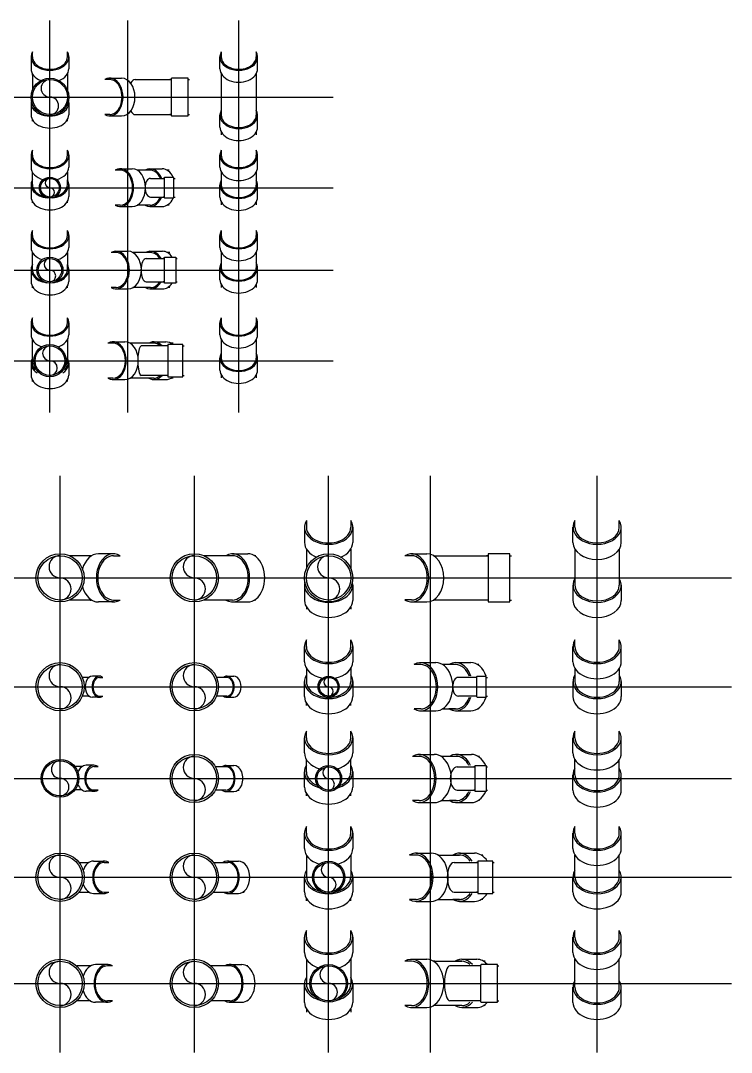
# Model space of a CAD drawing. Header units: inches. Extents: x 71 to 14885, y 6 to 9627.
# Drawn here: x 10978 to 12805, y 1994 to 4648 of the extents above; entities that cross this region are included whole.
import ezdxf

# ---------------------------------------------------------------- set-up
doc = ezdxf.new("R2010")
doc.units = ezdxf.units.IN
doc.header["$MEASUREMENT"] = 0
doc.layers.add('PVC', color=3, linetype='Continuous')

# ---------------------------------------------------------------- blocks, each defined once
blk = doc.blocks.new('PY3G')
at = {"color": 9}
for p, q in [((-45, 103.2), (-45, 116)), ((45, 103.2), (45, 116))]:
    blk.add_line(p, q, dxfattribs=at)
for p, q in [((-48.5, 103.2), (-48.5, 72.5)), ((48.5, 103.2), (48.5, 72.5)), ((-45, 59.7), (-45, 18.1)), ((-45, 56.2), (-45, 59.7)), ((45, 59.7), (45, 18.1)), ((45, 56.2), (45, 59.7)), ((-48.5, -14.8), (-48.5, -45.6)), ((48.5, -14.8), (48.5, -45.6)), ((-45, -61.8), (-45, -58.4)), ((45, -61.8), (45, -58.4))]:
    blk.add_line(p, q)
blk.add_circle((0, 0), 48.5)
blk.add_circle((0, 0), 45, dxfattribs=at)
for centre, start, end in [((0, 22.5), 90, 270), ((0, -22.5), 270, 90)]:
    blk.add_arc(centre, 22.5, start, end, dxfattribs=at)
for centre, start_param, end_param in [((0, 103.2), -0.38223, 3.523823), ((0, 72.5), 0, 1.066262), ((0, 72.5), 2.07533, 3.141593), ((0, -14.8), -0.180326, 3.321919), ((0, -45.6), 0, 3.141593)]:
    blk.add_ellipse(centre, major_axis=(-48.5, 0), ratio=0.707107, start_param=start_param, end_param=end_param)
blk.add_ellipse((0, 103.2), major_axis=(-45, 0), ratio=0.707107, start_param=0, end_param=3.141593, dxfattribs=at)
blk = doc.blocks.new('PVC3')
for p, q in [((-43.5, 45), (-47, 45)), ((0, 45), (3.5, 45)), ((-43.5, -45), (-47, -45)), ((0, -45), (3.5, -45))]:
    blk.add_line(p, q)
blk.add_lwpolyline([(0, -48.5), (0, 48.5), (-41.5, 48.5, 0.414214), (-43.5, 46.5), (-43.5, -46.5, 0.414214), (-41.5, -48.5)], format="xyb", close=True)
blk = doc.blocks.new('PY3H')
for p, q in [((-46.7, 45), (-59.5, 45)), ((-46.7, 48.5), (-15.9, 48.5)), ((18.6, 45), (111.5, 45)), ((-46.7, -45), (-59.5, -45)), ((-46.7, -48.5), (-15.9, -48.5)), ((18.6, -45), (111.5, -45))]:
    blk.add_line(p, q)
for centre, major_axis, ratio, start_param, end_param in [((-46.7, 0), (0, 48.5), 0.707107, 2.759362, 6.665416), ((-15.9, 0), (0, 48.5), 0.707107, 3.141593, 6.283185), ((18.4, 0), (0, -45), 0.408551, 3.127731, 3.792998), ((18.4, 0), (0, -45), 0.408551, -0.651405, 0.013862)]:
    blk.add_ellipse(centre, major_axis=major_axis, ratio=ratio, start_param=start_param, end_param=end_param)
at = {"color": 9}
blk.add_ellipse((-46.7, 0), major_axis=(0, 45), ratio=0.707107, start_param=3.141381, end_param=6.283185, dxfattribs=at)
blk.add_blockref('PVC3', (155, 0))
blk = doc.blocks.new('PY3I')
for p, q in [((-45, 116), (-45, 103.2)), ((45, 116), (45, 103.2)), ((-48.5, 72.5), (-48.5, 103.2)), ((48.5, 72.5), (48.5, 103.2)), ((-45, 59.7), (-45, -46.7)), ((45, 59.7), (45, -46.7)), ((-48.5, -77.4), (-48.5, -46.7)), ((48.5, -77.4), (48.5, -46.7)), ((-45, -90.2), (-45, -97.6)), ((45, -90.2), (45, -97.6))]:
    blk.add_line(p, q)
for centre, start_param, end_param in [((0, 103.2), -0.38223, 3.523823), ((0, 72.5), 0, 3.141593), ((0, -46.7), -0.38223, 3.523823), ((0, -77.4), 0, 3.141593)]:
    blk.add_ellipse(centre, major_axis=(-48.5, 0), ratio=0.707107, start_param=start_param, end_param=end_param)
at = {"color": 9}
for centre in [(0, 103.2), (0, -46.7)]:
    blk.add_ellipse(centre, major_axis=(-45, 0), ratio=0.707107, start_param=0, end_param=3.141593, dxfattribs=at)
blk = doc.blocks.new('PY3112G')
for p, q in [((-48.5, 83.4), (-48.5, 52.7)), ((48.5, 83.4), (48.5, 52.7)), ((-45, 20.6), (-45, 39.9)), ((45, 39.9), (45, 20.6)), ((-48.5, 7.8), (-48.5, -23)), ((48.5, 7.8), (48.5, -23)), ((-45, -39.2), (-45, -35.8)), ((45, -39.2), (45, -35.8))]:
    blk.add_line(p, q)
at = {"color": 9}
for p, q in [((-45, 83.4), (-45, 96.2)), ((45, 83.4), (45, 96.2)), ((-45, 7.8), (-45, 20.6)), ((45, 7.8), (45, 20.6))]:
    blk.add_line(p, q, dxfattribs=at)
blk.add_circle((0, 0), 27)
blk.add_circle((0, 0), 24, dxfattribs=at)
for centre, start, end in [((0, 12), 90, 270), ((0, -12), 270, 90)]:
    blk.add_arc(centre, 12, start, end, dxfattribs=at)
for centre, start_param, end_param in [((0, 83.4), -0.38223, 3.523823), ((0, 52.7), 0, 1.204295), ((0, 52.7), 1.937297, 3.141593), ((0, 7.8), -0.38223, 1.436535), ((0, 7.8), 1.705057, 3.523823), ((0, -23), 0, 3.141593)]:
    blk.add_ellipse(centre, major_axis=(-48.5, 0), ratio=0.707107, start_param=start_param, end_param=end_param)
for centre, start_param, end_param in [((0, 83.4), 0, 3.141593), ((0, 7.8), 0, 1.218442), ((0, 7.8), 1.923151, 3.141593)]:
    blk.add_ellipse(centre, major_axis=(-45, 0), ratio=0.707107, start_param=start_param, end_param=end_param, dxfattribs=at)
blk = doc.blocks.new('PVC112')
for p, q in [((-25, 24), (-28, 24)), ((0, 24), (3, 24)), ((-25, -24), (-28, -24)), ((0, -24), (3, -24))]:
    blk.add_line(p, q)
blk.add_lwpolyline([(-25, 24.5), (-25, -24.5, 0.414214), (-23, -26.5), (0, -26.5), (0, 26.5), (-23, 26.5, 0.414214)], format="xyb", close=True)
blk = doc.blocks.new('PY3112H')
for p, q in [((-19.5, 45), (-32.3, 45)), ((-19.5, 48.5), (11.3, 48.5)), ((57.2, 45), (24, 45)), ((57.2, 48.5), (88, 48.5)), ((106.6, 45), (100.8, 45)), ((58.4, 24), (93.5, 24)), ((58.4, -24), (93.5, -24)), ((-19.5, -45), (-32.3, -45)), ((-19.5, -48.5), (11.3, -48.5)), ((57.2, -45), (24, -45)), ((57.2, -48.5), (88, -48.5)), ((106.6, -45), (100.8, -45))]:
    blk.add_line(p, q)
for centre, major_axis, ratio, start_param, end_param in [((-19.5, 0), (0, 48.5), 0.707107, 2.759362, 6.665416), ((57.2, 0), (0, 48.5), 0.707107, -1.053139, 0.38223), ((11.3, 0), (0, 48.5), 0.707107, 3.141593, 6.283185), ((88, 0), (0, 48.5), 0.707107, -0.980387, 0), ((58.4, 0), (0, -24), 0.591394, 3.141593, 6.283185), ((57.2, 0), (0, 48.5), 0.707107, 2.759362, 4.194732), ((88, 0), (0, 48.5), 0.707107, 3.141593, 4.12198)]:
    blk.add_ellipse(centre, major_axis=major_axis, ratio=ratio, start_param=start_param, end_param=end_param)
at = {"color": 9}
for centre, start_param, end_param in [((-19.5, 0), 3.141593, 6.283185), ((57.2, 0), -1.00826, 0), ((57.2, 0), -3.141593, -2.133333)]:
    blk.add_ellipse(centre, major_axis=(0, 45), ratio=0.707107, start_param=start_param, end_param=end_param, dxfattribs=at)
at = {"rotation": 359.9999999999997}
blk.add_blockref('PVC112', (118.5, 0), dxfattribs=at)
blk = doc.blocks.new('PY3112I')
for p, q in [((-48.5, 52.7), (-48.5, 83.4)), ((-45, 96.2), (-45, 83.4)), ((45, 96.2), (45, 83.4)), ((48.5, 52.7), (48.5, 83.4)), ((-45, 39.9), (-45, 6.7)), ((45, 39.9), (45, 6.7)), ((-48.5, -24), (-48.5, 6.7)), ((48.5, -24), (48.5, 6.7)), ((-45, -36.8), (-45, -44.2)), ((45, -36.8), (45, -44.2))]:
    blk.add_line(p, q)
for centre, start_param, end_param in [((0, 83.4), -0.38223, 3.523823), ((0, 52.7), 0, 3.141593), ((0, 6.7), -0.38223, 3.523823), ((0, -24), 0, 3.141593)]:
    blk.add_ellipse(centre, major_axis=(-48.5, 0), ratio=0.707107, start_param=start_param, end_param=end_param)
at = {"color": 9}
for centre in [(0, 83.4), (0, 6.7)]:
    blk.add_ellipse(centre, major_axis=(-45, 0), ratio=0.707107, start_param=0, end_param=3.141593, dxfattribs=at)
blk = doc.blocks.new('PY32G')
for p, q in [((-48.5, 89.1), (-48.5, 58.3)), ((48.5, 89.1), (48.5, 58.3)), ((-45, 14.2), (-45, 45.5)), ((-45, 42.1), (-45, 45.5)), ((45, 45.5), (45, 14.2)), ((45, 42.1), (45, 45.5)), ((-48.5, 1.4), (-48.5, -29.3)), ((48.5, 1.4), (48.5, -29.3)), ((-45, -45.6), (-45, -42.1)), ((45, -45.6), (45, -42.1))]:
    blk.add_line(p, q)
at = {"color": 9}
for p, q in [((-45, 89.1), (-45, 101.9)), ((45, 89.1), (45, 101.9)), ((-45, 1.4), (-45, 14.2)), ((45, 1.4), (45, 14.2))]:
    blk.add_line(p, q, dxfattribs=at)
blk.add_circle((0, 0), 33.5)
blk.add_circle((0, 0), 30, dxfattribs=at)
for centre, start, end in [((0, 15), 90, 270), ((0, -15), 270, 90)]:
    blk.add_arc(centre, 15, start, end, dxfattribs=at)
for centre, start_param, end_param in [((0, 89.1), -0.38223, 3.523823), ((0, 58.3), 0, 1.15042), ((0, 58.3), 1.991173, 3.141593), ((0, 1.4), -0.38223, 1.386533), ((0, 1.4), 1.755059, 3.523823), ((0, -29.3), 0, 3.141593)]:
    blk.add_ellipse(centre, major_axis=(-48.5, 0), ratio=0.707107, start_param=start_param, end_param=end_param)
for centre, start_param, end_param in [((0, 89.1), 0, 3.141593), ((0, 1.4), 0, 1.124133), ((0, 1.4), 2.017459, 3.141593)]:
    blk.add_ellipse(centre, major_axis=(-45, 0), ratio=0.707107, start_param=start_param, end_param=end_param, dxfattribs=at)
blk = doc.blocks.new('PVC2')
for p, q in [((-28.5, 30), (-32, 30)), ((0, 30), (3.5, 30)), ((-28.5, -30), (-32, -30)), ((0, -30), (3.5, -30))]:
    blk.add_line(p, q)
blk.add_lwpolyline([(0, 33.5), (0, -33.5), (-28.5, -33.5), (-28.5, 33.5)], close=True)
blk = doc.blocks.new('PY32H')
for p, q in [((-30.4, 45), (-43.2, 45)), ((-30.4, 48.5), (0.4, 48.5)), ((58.3, 45), (13.1, 45)), ((47.4, 30), (94.5, 30)), ((58.3, 48.5), (89.1, 48.5)), ((107.7, 45), (101.9, 45)), ((-30.4, -45), (-43.2, -45)), ((-30.4, -48.5), (0.4, -48.5)), ((58.3, -45), (13.1, -45)), ((47.4, -30), (94.5, -30)), ((58.3, -48.5), (89.1, -48.5)), ((107.7, -45), (101.9, -45))]:
    blk.add_line(p, q)
for centre, major_axis, ratio, start_param, end_param in [((-30.4, 0), (0, 48.5), 0.707107, 2.759362, 6.665416), ((0.4, 0), (0, 48.5), 0.707107, 3.141593, 6.283185), ((47.4, 0), (0, -30), 0.459818, 3.141593, 6.283185), ((58.3, 0), (0, 48.5), 0.707107, -0.903892, 0.38223), ((89.1, 0), (0, 48.5), 0.707107, -0.80831, 0), ((58.3, 0), (0, 48.5), 0.707107, 2.759362, 4.045484), ((89.1, 0), (0, 48.5), 0.707107, 3.141593, 3.949902)]:
    blk.add_ellipse(centre, major_axis=major_axis, ratio=ratio, start_param=start_param, end_param=end_param)
at = {"color": 9}
for centre, start_param, end_param in [((-30.4, 0), 3.141593, 6.283185), ((58.3, 0), -0.841069, 0), ((58.3, 0), -3.141593, -2.300524)]:
    blk.add_ellipse(centre, major_axis=(0, 45), ratio=0.707107, start_param=start_param, end_param=end_param, dxfattribs=at)
blk.add_blockref('PVC2', (123, 0))
blk = doc.blocks.new('PY32I')
for p, q in [((-48.5, 58.3), (-48.5, 89.1)), ((-45, 101.9), (-45, 89.1)), ((45, 101.9), (45, 89.1)), ((48.5, 58.3), (48.5, 89.1)), ((-45, 45.5), (-45, 6)), ((45, 45.5), (45, 6)), ((-48.5, -24.7), (-48.5, 6)), ((48.5, -24.7), (48.5, 6)), ((-45, -37.5), (-45, -44.9)), ((45, -37.5), (45, -44.9))]:
    blk.add_line(p, q)
for centre, start_param, end_param in [((0, 89.1), -0.38223, 3.523823), ((0, 58.3), 0, 3.141593), ((0, 6), -0.38223, 3.523823), ((0, -24.7), 0, 3.141593)]:
    blk.add_ellipse(centre, major_axis=(-48.5, 0), ratio=0.707107, start_param=start_param, end_param=end_param)
at = {"color": 9}
for centre in [(0, 89.1), (0, 6)]:
    blk.add_ellipse(centre, major_axis=(-45, 0), ratio=0.707107, start_param=0, end_param=3.141593, dxfattribs=at)
blk = doc.blocks.new('PY3212I')
for p, q in [((-45, 110.4), (-45, 97.6)), ((45, 110.4), (45, 97.6)), ((-48.5, 66.8), (-48.5, 97.6)), ((48.5, 66.8), (48.5, 97.6)), ((-45, 54), (-45, 6.7)), ((45, 54), (45, 6.7)), ((-48.5, -24), (-48.5, 6.7)), ((48.5, -24), (48.5, 6.7)), ((-45, -36.8), (-45, -44.2)), ((45, -36.8), (45, -44.2))]:
    blk.add_line(p, q)
for centre, start_param, end_param in [((0, 97.6), -0.38223, 3.523823), ((0, 66.8), 0, 3.141593), ((0, 6.7), -0.38223, 3.523823), ((0, -24), 0, 3.141593)]:
    blk.add_ellipse(centre, major_axis=(-48.5, 0), ratio=0.707107, start_param=start_param, end_param=end_param)
at = {"color": 9}
for centre in [(0, 97.6), (0, 6.7)]:
    blk.add_ellipse(centre, major_axis=(-45, 0), ratio=0.707107, start_param=0, end_param=3.141593, dxfattribs=at)
blk = doc.blocks.new('PVC212')
for p, q in [((-38.5, 38), (-42, 38)), ((0, 38), (3.5, 38)), ((-38.5, -38), (-42, -38)), ((0, -38), (3.5, -38))]:
    blk.add_line(p, q)
blk.add_lwpolyline([(0, -41.5), (0, 41.5), (-38.5, 41.5), (-38.5, -41.5)], close=True)
blk = doc.blocks.new('PY3212H')
for p, q in [((-38.2, 45), (-51, 45)), ((-38.2, 48.5), (-7.4, 48.5)), ((66.8, 45), (5.4, 45)), ((102.5, 38), (34.1, 38)), ((66.8, 48.5), (97.6, 48.5)), ((116.2, 45), (110.4, 45)), ((-38.2, -45), (-51, -45)), ((-38.2, -48.5), (-7.4, -48.5)), ((66.8, -45), (5.4, -45)), ((102.5, -38), (34.1, -38)), ((66.8, -48.5), (97.6, -48.5)), ((116.2, -45), (110.4, -45))]:
    blk.add_line(p, q)
for centre, start_param, end_param in [((-38.2, 0), 2.759362, 6.665416), ((-7.4, 0), 3.141593, 6.283185), ((66.8, 0), -0.67051, 0.38223), ((97.6, 0), -0.543952, 0), ((66.8, 0), 2.759362, 3.812102), ((97.6, 0), 3.141593, 3.685545)]:
    blk.add_ellipse(centre, major_axis=(0, 48.5), ratio=0.707107, start_param=start_param, end_param=end_param)
at = {"color": 9}
for centre, major_axis, ratio, start_param, end_param in [((-38.2, 0), (0, 45), 0.707107, 3.141593, 6.283185), ((34.1, 0), (0, -38), 0.222329, 3.141593, 4.421687), ((66.8, 0), (0, 45), 0.707107, -0.565269, 0), ((34.1, 0), (0, -38), 0.222329, -1.280094, 0), ((66.8, 0), (0, 45), 0.707107, -3.141593, -2.576323)]:
    blk.add_ellipse(centre, major_axis=major_axis, ratio=ratio, start_param=start_param, end_param=end_param, dxfattribs=at)
blk.add_blockref('PVC212', (141, 0))
blk = doc.blocks.new('PY3212G')
at = {"color": 9}
for p, q in [((-45, 97.6), (-45, 110.4)), ((45, 97.6), (45, 110.4)), ((-45, -6.4), (-45, 6.4)), ((45, -6.4), (45, 6.4))]:
    blk.add_line(p, q, dxfattribs=at)
for p, q in [((-48.5, 97.6), (-48.5, 66.8)), ((48.5, 97.6), (48.5, 66.8)), ((-45, 6.4), (-45, 54)), ((-45, 50.6), (-45, 54)), ((45, 54), (45, 6.4)), ((45, 50.6), (45, 54)), ((-48.5, -6.4), (-48.5, -37.1)), ((48.5, -6.4), (48.5, -37.1)), ((-45, -53.4), (-45, -49.9)), ((45, -53.4), (45, -49.9))]:
    blk.add_line(p, q)
blk.add_circle((0, 0), 41.5)
blk.add_circle((0, 0), 38, dxfattribs=at)
for centre, start, end in [((0, 19), 90, 270), ((0, -19), 270, 90)]:
    blk.add_arc(centre, 19, start, end, dxfattribs=at)
for centre, start_param, end_param in [((0, 97.6), -0.38223, 3.523823), ((0, 66.8), 0, 1.12581), ((0, 66.8), 2.015783, 3.141593), ((0, -6.4), -0.38223, 0.821086), ((0, -6.4), 2.320507, 3.523823), ((0, -37.1), 0, 3.141593)]:
    blk.add_ellipse(centre, major_axis=(-48.5, 0), ratio=0.707107, start_param=start_param, end_param=end_param)
for centre, start_param, end_param in [((0, 97.6), 0, 3.141593), ((0, -6.4), 0, 0.578562), ((0, -6.4), 2.563031, 3.141593)]:
    blk.add_ellipse(centre, major_axis=(-45, 0), ratio=0.707107, start_param=start_param, end_param=end_param, dxfattribs=at)
blk = doc.blocks.new('PY4E')
for p, q in [((81, 57), (24.4, 57)), ((77.2, 57), (81, 57)), ((137.2, 62), (98.3, 62)), ((81, -57), (24.4, -57)), ((77.2, -57), (81, -57)), ((137.2, -62), (98.3, -62))]:
    blk.add_line(p, q)
at = {"color": 9}
for p, q in [((137.2, 57), (154.4, 57)), ((137.2, -57), (154.4, -57))]:
    blk.add_line(p, q, dxfattribs=at)
blk.add_circle((0, 0), 62)
blk.add_circle((0, 0), 57, dxfattribs=at)
for centre, start, end in [((0, 28.5), 90, 270), ((0, -28.5), 270, 90)]:
    blk.add_arc(centre, 28.5, start, end, dxfattribs=at)
for centre, start_param, end_param in [((98.3, 0), 0, 1.19073), ((137.2, 0), -0.404359, 3.545951), ((98.3, 0), 1.950863, 3.141593)]:
    blk.add_ellipse(centre, major_axis=(0, 62), ratio=0.707107, start_param=start_param, end_param=end_param)
blk.add_ellipse((137.2, 0), major_axis=(0, 57), ratio=0.707107, start_param=0, end_param=3.141593, dxfattribs=at)
blk = doc.blocks.new('PVC4B')
at = {"color": 9}
for p, q in [((-57, 0), (-57, 17.2)), ((57, 0), (57, 17.2))]:
    blk.add_line(p, q, dxfattribs=at)
for p, q in [((62, 0), (62, -38.9)), ((-62, 0), (-62, -38.9)), ((-57, -60), (-57, -56.1)), ((57, -60), (57, -56.1))]:
    blk.add_line(p, q)
for centre, start_param, end_param in [((0, 0), -0.404359, 3.545951), ((0, -38.9), 0, 3.141593)]:
    blk.add_ellipse(centre, major_axis=(-62, 0), ratio=0.707107, start_param=start_param, end_param=end_param)
blk.add_ellipse((0, 0), major_axis=(-57, 0), ratio=0.707107, start_param=0, end_param=3.141593, dxfattribs=at)
blk = doc.blocks.new('PY4F')
for p, q in [((81, 57), (24.4, 57)), ((81, -57), (24.4, -57))]:
    blk.add_line(p, q)
blk.add_circle((0, 0), 62)
at = {"color": 9}
blk.add_circle((0, 0), 57, dxfattribs=at)
for centre, start, end in [((0, 28.5), 90, 270), ((0, -28.5), 270, 90)]:
    blk.add_arc(centre, 28.5, start, end, dxfattribs=at)
at = {"rotation": 90}
blk.add_blockref('PVC4B', (98.3, 0), dxfattribs=at)
blk = doc.blocks.new('PY4-7')
at = {"color": 9}
for p, q in [((-57, 147.4), (-57, 130.1)), ((57, 147.4), (57, 130.1))]:
    blk.add_line(p, q, dxfattribs=at)
for p, q in [((-62, 130.1), (-62, 91.2)), ((62, 130.1), (62, 91.2)), ((-57, 74), (-57, 24.4)), ((57, 74), (57, 24.4)), ((-62, -19.1), (-62, -58)), ((62, -19.1), (62, -58)), ((-57, -75.2), (-57, -80.2)), ((57, -75.2), (57, -80.2))]:
    blk.add_line(p, q)
blk.add_circle((0, 0), 62)
blk.add_circle((0, 0), 57, dxfattribs=at)
for centre, start, end in [((0, 28.5), 90, 270), ((0, -28.5), 270, 90)]:
    blk.add_arc(centre, 28.5, start, end, dxfattribs=at)
for centre, start_param, end_param in [((0, 130.1), -0.404359, 3.545951), ((0, 91.2), 0, 1.03887), ((0, 91.2), 2.102723, 3.141593), ((0, -58), 0, 3.141593)]:
    blk.add_ellipse(centre, major_axis=(-62, 0), ratio=0.707107, start_param=start_param, end_param=end_param)
for centre, major_axis, start_param, end_param in [((0, 130.1), (-57, 0), 0, 3.141593), ((0, -19.1), (-62, 0), -0.181376, 3.322969)]:
    blk.add_ellipse(centre, major_axis=major_axis, ratio=0.707107, start_param=start_param, end_param=end_param, dxfattribs=at)
blk = doc.blocks.new('PY4G')
blk.add_blockref('PY4-7', (0, 0))
blk = doc.blocks.new('PY43H')
at = {"color": 9}
for p, q in [((-48.8, 57), (-66, 57)), ((79.9, 57), (62.7, 57)), ((-48.8, -57), (-66, -57)), ((79.9, -57), (62.7, -57))]:
    blk.add_line(p, q, dxfattribs=at)
for p, q in [((-48.8, 62), (-9.9, 62)), ((7.3, 57), (79.9, 57)), ((11.2, 57), (7.3, 57)), ((79.9, 62), (118.8, 62)), ((139.9, 57), (136, 57)), ((128.5, 45), (49.5, 45)), ((128.5, -45), (49.5, -45)), ((-48.8, -62), (-9.9, -62)), ((79.9, -57), (7.3, -57)), ((11.2, -57), (7.3, -57)), ((79.9, -62), (118.8, -62)), ((139.9, -57), (136, -57))]:
    blk.add_line(p, q)
for centre, major_axis, ratio, start_param, end_param in [((-48.8, 0), (0, -62), 0.707107, -0.404359, 3.545951), ((-9.9, 0), (0, -62), 0.707107, 0, 3.141593), ((79.9, 0), (0, -62), 0.707107, 2.469079, 3.545951), ((118.8, 0), (0, -62), 0.707107, 2.469079, 3.141593), ((49.5, 0), (0, -45), 0.308158, 3.141593, 6.283185), ((79.9, 0), (0, -62), 0.707107, -0.404359, 0.672514), ((118.8, 0), (0, -62), 0.707107, 0, 0.672514)]:
    blk.add_ellipse(centre, major_axis=major_axis, ratio=ratio, start_param=start_param, end_param=end_param)
for centre, start_param, end_param in [((-48.8, 0), 0, 3.141593), ((79.9, 0), 2.588449, 3.141593), ((79.9, 0), 0, 0.553144)]:
    blk.add_ellipse(centre, major_axis=(0, -57), ratio=0.707107, start_param=start_param, end_param=end_param, dxfattribs=at)
at = {"rotation": 359.9999999999999}
blk.add_blockref('PVC3', (172, 0), dxfattribs=at)
blk = doc.blocks.new('PY4-9')
for p, q in [((-57, 130.1), (-57, 147.4)), ((57, 130.1), (57, 147.4)), ((-62, 91.2), (-62, 130.1)), ((62, 91.2), (62, 130.1)), ((-57, 74), (-57, -19.1)), ((57, 74), (57, -19.1)), ((-62, -19.1), (-62, -58)), ((62, -19.1), (62, -58))]:
    blk.add_line(p, q)
for centre, start_param, end_param in [((0, 130.1), 2.737234, 6.687544), ((0, 91.2), 3.141593, 6.283185), ((0, -19.1), 2.737234, 6.687544), ((0, -58), 3.141593, 6.283185)]:
    blk.add_ellipse(centre, major_axis=(62, 0), ratio=0.707107, start_param=start_param, end_param=end_param)
at = {"color": 9}
for centre in [(0, 130.1), (0, -19.1)]:
    blk.add_ellipse(centre, major_axis=(57, 0), ratio=0.707107, start_param=3.141593, end_param=6.283185, dxfattribs=at)
blk = doc.blocks.new('PY4I')
blk.add_blockref('PY4-9', (0, 0))
blk = doc.blocks.new('PVC4')
for p, q in [((-55, 57), (-60, 57)), ((0, 57), (5, 57)), ((-55, -57), (-60, -57)), ((0, -57), (5, -57))]:
    blk.add_line(p, q)
blk.add_lwpolyline([(0, -62), (0, 62), (-55, 62), (-55, -62)], close=True)
blk = doc.blocks.new('PY4H')
for p, q in [((-1.53, 2.24), (-2.21, 2.24)), ((-1.53, 2.44), (0, 2.44)), ((0.68, 2.24), (6.22, 2.24)), ((-1.53, -2.24), (-2.21, -2.24)), ((-1.53, -2.44), (0, -2.44)), ((0.68, -2.24), (6.22, -2.24))]:
    blk.add_line(p, q)
for centre, start_param, end_param in [((-1.53, 0), 2.737234, 6.687544), ((0, 0), 3.141593, 6.283185)]:
    blk.add_ellipse(centre, major_axis=(0, 2.44), ratio=0.707107, start_param=start_param, end_param=end_param)
at = {"color": 9}
blk.add_ellipse((-1.53, 0), major_axis=(0, -2.24), ratio=0.707107, start_param=0, end_param=3.141593, dxfattribs=at)
at = {"xscale": 0.0393700787401628, "yscale": 0.0393700787401628, "zscale": 0.0393700787401628}
blk.add_blockref('PVC4', (8.39, 0), dxfattribs=at)
blk = doc.blocks.new('PY4112E')
for p, q in [((101.1, 27), (83.4, 27)), ((74.7, 24), (57.2, 24)), ((73.1, 24), (74.7, 24)), ((74.7, -24), (57.2, -24)), ((73.1, -24), (74.7, -24)), ((101.1, -27), (83.4, -27))]:
    blk.add_line(p, q)
at = {"color": 9}
for p, q in [((101.1, 24), (109.9, 24)), ((101.1, -24), (109.9, -24))]:
    blk.add_line(p, q, dxfattribs=at)
blk.add_circle((0, 0), 62)
blk.add_circle((0, 0), 57, dxfattribs=at)
for centre, start, end in [((0, 28.5), 90, 270), ((0, -28.5), 270, 90)]:
    blk.add_arc(centre, 28.5, start, end, dxfattribs=at)
for centre, start_param, end_param in [((83.4, 0), 0, 3.141593), ((101.1, 0), -0.475882, 3.617475)]:
    blk.add_ellipse(centre, major_axis=(0, 27), ratio=0.707107, start_param=start_param, end_param=end_param)
blk.add_ellipse((101.1, 0), major_axis=(0, 24), ratio=0.707107, start_param=0, end_param=3.141593, dxfattribs=at)
blk = doc.blocks.new('PVC112B')
for p, q in [((-27, 0), (-27, -17.7)), ((27, 0), (27, -17.7)), ((-24, -28), (-24, -26.4)), ((24, -28), (24, -26.4))]:
    blk.add_line(p, q)
at = {"color": 9}
for p, q in [((-24, 0), (-24, 8.7)), ((24, 0), (24, 8.7))]:
    blk.add_line(p, q, dxfattribs=at)
for centre, start_param, end_param in [((0, 0), -0.475882, 3.617475), ((0, -17.7), 0, 3.141593)]:
    blk.add_ellipse(centre, major_axis=(-27, 0), ratio=0.707107, start_param=start_param, end_param=end_param)
blk.add_ellipse((0, 0), major_axis=(-24, 0), ratio=0.707107, start_param=0, end_param=3.141593, dxfattribs=at)
blk = doc.blocks.new('PY4112F')
for p, q in [((74.7, 24), (57.2, 24)), ((74.7, -24), (57.2, -24))]:
    blk.add_line(p, q)
blk.add_circle((0, 0), 62)
at = {"color": 9}
blk.add_circle((0, 0), 57, dxfattribs=at)
for centre, start, end in [((0, 28.5), 90, 270), ((0, -28.5), 270, 90)]:
    blk.add_arc(centre, 28.5, start, end, dxfattribs=at)
at = {"rotation": 90}
blk.add_blockref('PVC112B', (83.4, 0), dxfattribs=at)
blk = doc.blocks.new('PY4112G')
for p, q in [((-57, 103.2), (-57, 120.5)), ((57, 103.2), (57, 120.5)), ((-62, 64.3), (-62, 103.2)), ((62, 103.2), (62, 64.3)), ((-57, 47.1), (-57, 13.4)), ((57, 47.1), (57, 13.4)), ((-62, -25.5), (-62, 13.4)), ((62, 13.4), (62, -25.5)), ((-57, -48.4), (-57, -42.7)), ((57, -48.4), (57, -42.7))]:
    blk.add_line(p, q)
blk.add_circle((0, 0), 27)
at = {"color": 9}
blk.add_circle((0, 0), 24, dxfattribs=at)
for centre, start, end in [((0, 12), 90, 270), ((0, -12), 270, 90)]:
    blk.add_arc(centre, 12, start, end, dxfattribs=at)
for centre, major_axis, start_param, end_param in [((0, 103.2), (-62, 0), -0.404359, 3.545951), ((0, 103.2), (-57, 0), 0, 3.141593), ((0, 64.3), (-62, 0), 0, 1.314207), ((0, 64.3), (-62, 0), 1.827385, 3.141593), ((0, 13.4), (-62, 0), -0.404359, 3.545951), ((0, 13.4), (-57, 0), 0, 3.141593), ((0, -25.5), (-62, 0), 0, 3.141593)]:
    blk.add_ellipse(centre, major_axis=major_axis, ratio=0.707107, start_param=start_param, end_param=end_param)
blk = doc.blocks.new('PY4112H')
for p, q in [((64.3, 57), (30.7, 57)), ((64.3, 62), (103.2, 62)), ((124.3, 57), (120.5, 57)), ((118, 24), (71.3, 24)), ((118, -24), (71.3, -24)), ((30.7, -57), (64.3, -57)), ((64.3, -62), (103.2, -62)), ((124.3, -57), (120.5, -57))]:
    blk.add_line(p, q)
at = {"color": 9}
for p, q in [((64.3, 57), (47.1, 57)), ((64.3, -57), (47.1, -57))]:
    blk.add_line(p, q, dxfattribs=at)
for centre, major_axis, ratio, start_param, end_param in [((64.3, 0), (0, -62), 0.707107, 2.021372, 3.545951), ((103.2, 0), (0, -62), 0.707107, 2.021372, 3.141593), ((71.3, 0), (0, -24), 0.611165, 3.141593, 6.283185), ((64.3, 0), (0, -62), 0.707107, -0.404359, 1.120221), ((103.2, 0), (0, -62), 0.707107, 0, 1.120221)]:
    blk.add_ellipse(centre, major_axis=major_axis, ratio=ratio, start_param=start_param, end_param=end_param)
for start_param, end_param in [(2.064266, 3.141593), (0, 1.077327)]:
    blk.add_ellipse((64.3, 0), major_axis=(0, -57), ratio=0.707107, start_param=start_param, end_param=end_param, dxfattribs=at)
at = {"rotation": 90}
blk.add_blockref('PVC4B', (-25.5, 0), dxfattribs=at)
blk.add_blockref('PVC112', (143, 0))
blk = doc.blocks.new('PY4112I')
for p, q in [((-57, 103.2), (-57, 120.5)), ((57, 103.2), (57, 120.5)), ((-62, 64.3), (-62, 103.2)), ((62, 64.3), (62, 103.2)), ((-57, 47.1), (-57, 13.4)), ((57, 47.1), (57, 13.4)), ((-62, 13.4), (-62, -25.5)), ((62, 13.4), (62, -25.5))]:
    blk.add_line(p, q)
for centre, start_param, end_param in [((0, 103.2), -0.404359, 3.545951), ((0, 64.3), 0, 3.141593), ((0, 13.4), -0.404359, 3.545951), ((0, -25.5), 0, 3.141593)]:
    blk.add_ellipse(centre, major_axis=(-62, 0), ratio=0.707107, start_param=start_param, end_param=end_param)
at = {"color": 9}
for centre in [(0, 103.2), (0, 13.4)]:
    blk.add_ellipse(centre, major_axis=(-57, 0), ratio=0.707107, start_param=0, end_param=3.141593, dxfattribs=at)
blk = doc.blocks.new('PY32E')
for p, q in [((56.3, 30.5), (38.1, 30.5)), ((56.3, 30.5), (52.8, 30.5)), ((87, 34), (66.8, 34)), ((56.3, -29.5), (38.1, -29.5)), ((56.3, -29.5), (52.8, -29.5)), ((87, -33), (66.8, -33))]:
    blk.add_line(p, q)
at = {"color": 9}
for p, q in [((87, 30.5), (97.5, 30.5)), ((87, -29.5), (97.5, -29.5))]:
    blk.add_line(p, q, dxfattribs=at)
blk.add_circle((0, 0.5), 48.5)
blk.add_circle((0, 0.5), 45, dxfattribs=at)
for centre, start, end in [((0, 23), 90, 270), ((0, -22), 270, 90)]:
    blk.add_arc(centre, 22.5, start, end, dxfattribs=at)
for centre, start_param, end_param in [((66.8, 0.5), 0, 1.083378), ((87, 0.5), -0.461181, 3.602774), ((66.8, 0.5), 2.058215, 3.141593)]:
    blk.add_ellipse(centre, major_axis=(0, 33.5), ratio=0.707107, start_param=start_param, end_param=end_param)
blk.add_ellipse((87, 0.5), major_axis=(1.7, 30), ratio=0.707107, start_param=0.00014, end_param=3.223902, dxfattribs=at)
blk = doc.blocks.new('PVC2B')
for p, q in [((-33.5, 0), (-33.5, -20.2)), ((33.5, 0), (33.5, -20.2)), ((-30, -30.7), (-30, -34.2)), ((30, -30.7), (30, -34.2))]:
    blk.add_line(p, q)
at = {"color": 9}
for p, q in [((-30, 0), (-30, 10.5)), ((30, 0), (30, 10.5))]:
    blk.add_line(p, q, dxfattribs=at)
for centre, start_param, end_param in [((0, 0), -0.461181, 3.602774), ((0, -20.2), 0, 3.141593)]:
    blk.add_ellipse(centre, major_axis=(-33.5, 0), ratio=0.707107, start_param=start_param, end_param=end_param)
blk.add_ellipse((0, 0), major_axis=(-30, 1.7), ratio=0.707107, start_param=0.00014, end_param=3.223902, dxfattribs=at)
blk = doc.blocks.new('PY42F')
for p, q in [((70.4, 30), (54.3, 30)), ((70.4, -30), (54.3, -30))]:
    blk.add_line(p, q)
blk.add_circle((0, 0), 62)
at = {"color": 9}
blk.add_circle((0, 0), 57, dxfattribs=at)
for centre, start, end in [((0, 28.5), 90, 270), ((0, -28.5), 270, 90)]:
    blk.add_arc(centre, 28.5, start, end, dxfattribs=at)
at = {"rotation": 90}
blk.add_blockref('PVC2B', (81, 0), dxfattribs=at)
blk = doc.blocks.new('PY42G')
for p, q in [((-57, 104.7), (-57, 121.9)), ((57, 104.7), (57, 121.9)), ((-62, 65.8), (-62, 104.7)), ((62, 104.7), (62, 65.8)), ((-57, 16.9), (-57, 48.5)), ((57, 16.9), (57, 48.5)), ((-62, -22), (-62, 16.9)), ((62, 16.9), (62, -22)), ((-57, -44.9), (-57, -39.3)), ((57, -44.9), (57, -39.3))]:
    blk.add_line(p, q)
blk.add_circle((0, 0), 33.5)
at = {"color": 9}
blk.add_circle((0, 0), 30, dxfattribs=at)
for centre, start, end in [((0, 15), 90, 270), ((0, -15), 270, 90)]:
    blk.add_arc(centre, 15, start, end, dxfattribs=at)
for centre, major_axis, start_param, end_param in [((0, 104.7), (-62, 0), -0.404359, 3.545951), ((0, 104.7), (-57, 0), 0, 3.141593), ((0, 65.8), (-62, 0), 0, 1.200732), ((0, 65.8), (-62, 0), 1.940861, 3.141593), ((0, 16.9), (-62, 0), -0.404359, 1.177963), ((0, 16.9), (-62, 0), 1.963629, 3.545951), ((0, 16.9), (-57, 0), 0, 1.054742), ((0, 16.9), (-57, 0), 2.086851, 3.141593), ((0, -22), (-62, 0), 0, 3.141593)]:
    blk.add_ellipse(centre, major_axis=major_axis, ratio=0.707107, start_param=start_param, end_param=end_param)
blk = doc.blocks.new('PY42H')
at = {"color": 9}
for p, q in [((-29.7, 57), (-46.9, 57)), ((65.8, 57), (48.5, 57)), ((-29.7, -57), (-46.9, -57)), ((65.8, -57), (48.5, -57))]:
    blk.add_line(p, q, dxfattribs=at)
for p, q in [((-29.7, 62), (9.2, 62)), ((65.8, 57), (26.4, 57)), ((65.8, 62), (104.7, 62)), ((125.8, 57), (121.9, 57)), ((68.5, 30), (114.5, 30)), ((68.5, -30), (114.5, -30)), ((-29.7, -62), (9.2, -62)), ((26.4, -57), (65.8, -57)), ((65.8, -62), (104.7, -62)), ((125.8, -57), (121.9, -57))]:
    blk.add_line(p, q)
for centre, major_axis, ratio, start_param, end_param in [((-29.7, 0), (0, -62), 0.707107, -0.404359, 3.545951), ((9.2, 0), (0, -62), 0.707107, 0, 3.141593), ((65.8, 0), (0, -62), 0.707107, 2.141617, 3.545951), ((104.7, 0), (0, -62), 0.707107, 2.141617, 3.141593), ((68.5, 0), (0, -30), 0.597726, 3.141593, 6.283185), ((65.8, 0), (0, -62), 0.707107, -0.404359, 0.999976), ((104.7, 0), (0, -62), 0.707107, 0, 0.999976)]:
    blk.add_ellipse(centre, major_axis=major_axis, ratio=ratio, start_param=start_param, end_param=end_param)
for centre, start_param, end_param in [((-29.7, 0), 0, 3.141593), ((65.8, 0), 2.199033, 3.141593), ((65.8, 0), 0, 0.942559)]:
    blk.add_ellipse(centre, major_axis=(0, -57), ratio=0.707107, start_param=start_param, end_param=end_param, dxfattribs=at)
blk.add_blockref('PVC2', (143, 0))
blk = doc.blocks.new('PY42I')
for p, q in [((-57, 104.7), (-57, 121.9)), ((57, 104.7), (57, 121.9)), ((-62, 65.8), (-62, 104.7)), ((62, 65.8), (62, 104.7)), ((-57, 9.2), (-57, 48.5)), ((57, 9.2), (57, 48.5)), ((-62, -29.7), (-62, 9.2)), ((62, -29.7), (62, 9.2))]:
    blk.add_line(p, q)
for centre, start_param, end_param in [((0, 104.7), -0.404359, 3.545951), ((0, 65.8), 0, 3.141593), ((0, 9.2), -0.404359, 3.545951), ((0, -29.7), 0, 3.141593)]:
    blk.add_ellipse(centre, major_axis=(-62, 0), ratio=0.707107, start_param=start_param, end_param=end_param)
at = {"color": 9}
for centre in [(0, 104.7), (0, 9.2)]:
    blk.add_ellipse(centre, major_axis=(-57, 0), ratio=0.707107, start_param=0, end_param=3.141593, dxfattribs=at)
blk = doc.blocks.new('PY4212E')
for p, q in [((49, 38), (74.1, 38)), ((85.9, 41.5), (113.1, 41.5)), ((49, -38), (74.1, -38)), ((85.9, -41.5), (113.1, -41.5))]:
    blk.add_line(p, q)
at = {"color": 9}
for p, q in [((113.1, 38), (124.9, 38)), ((113.1, -38), (124.9, -38))]:
    blk.add_line(p, q, dxfattribs=at)
blk.add_circle((0, 0), 62)
blk.add_circle((0, 0), 57, dxfattribs=at)
for centre, start, end in [((0, 28.5), 90, 270), ((0, -28.5), 270, 90)]:
    blk.add_arc(centre, 28.5, start, end, dxfattribs=at)
for centre, start_param, end_param in [((85.9, 0), 0, 1.128134), ((113.1, 0), -0.413643, 3.555236), ((85.9, 0), 2.013459, 3.141593)]:
    blk.add_ellipse(centre, major_axis=(0, 41.5), ratio=0.707107, start_param=start_param, end_param=end_param)
blk.add_ellipse((113.1, 0), major_axis=(0, -38), ratio=0.707107, start_param=3.141593, end_param=6.283185, dxfattribs=at)
blk = doc.blocks.new('PY4212H')
at = {"color": 9}
for p, q in [((-37.5, 57), (-54.7, 57)), ((74.2, 57), (57, 57)), ((-37.5, -57), (-54.7, -57)), ((74.2, -57), (57, -57))]:
    blk.add_line(p, q, dxfattribs=at)
for p, q in [((-37.5, 62), (1.4, 62)), ((18.7, 57), (74.2, 57)), ((74.2, 62), (113.1, 62)), ((134.2, 57), (130.4, 57)), ((60.1, 38), (121.5, 38)), ((60.1, -38), (121.5, -38)), ((-37.5, -62), (1.4, -62)), ((18.7, -57), (74.2, -57)), ((74.2, -62), (113.1, -62)), ((134.2, -57), (130.4, -57))]:
    blk.add_line(p, q)
for centre, major_axis, ratio, start_param, end_param in [((-37.5, 0), (0, -62), 0.707107, -0.404359, 3.545951), ((1.4, 0), (0, -62), 0.707107, 0, 3.141593), ((74.2, 0), (0, -62), 0.707107, 2.304136, 3.545951), ((113.1, 0), (0, -62), 0.707107, 2.304136, 3.141593), ((60.1, 0), (0, -38), 0.459818, 3.141593, 6.283185), ((74.2, 0), (0, -62), 0.707107, -0.404359, 0.837456), ((113.1, 0), (0, -62), 0.707107, 0, 0.837456)]:
    blk.add_ellipse(centre, major_axis=major_axis, ratio=ratio, start_param=start_param, end_param=end_param)
for centre, start_param, end_param in [((-37.5, 0), 0, 3.141593), ((74.2, 0), 2.386299, 3.141593), ((74.2, 0), 0, 0.755294)]:
    blk.add_ellipse(centre, major_axis=(0, -57), ratio=0.707107, start_param=start_param, end_param=end_param, dxfattribs=at)
blk.add_blockref('PVC212', (160, 0))
blk = doc.blocks.new('PY4212F')
for p, q in [((49, 38), (85.9, 38)), ((85.9, 41.5), (113.1, 41.5)), ((124.9, 38), (127.9, 38)), ((49, -38), (85.9, -38)), ((85.9, -41.5), (113.1, -41.5)), ((124.9, -38), (127.9, -38))]:
    blk.add_line(p, q)
blk.add_circle((0, 0), 62)
at = {"color": 9}
blk.add_circle((0, 0), 57, dxfattribs=at)
for centre, start, end in [((0, 28.5), 90, 270), ((0, -28.5), 270, 90)]:
    blk.add_arc(centre, 28.5, start, end, dxfattribs=at)
for centre, start_param, end_param in [((85.9, 0), 2.72795, 6.696828), ((113.1, 0), 3.141593, 6.283185)]:
    blk.add_ellipse(centre, major_axis=(0, 41.5), ratio=0.707107, start_param=start_param, end_param=end_param)
blk.add_ellipse((85.9, 0), major_axis=(0, -38), ratio=0.707107, start_param=0, end_param=3.141593, dxfattribs=at)
blk = doc.blocks.new('PY4212G')
for p, q in [((-62, 74.2), (-62, 113.1)), ((-57, 113.1), (-57, 130.4)), ((57, 113.1), (57, 130.4)), ((62, 113.1), (62, 74.2)), ((-57, 57), (-57, 1.4)), ((57, 57), (57, 1.4)), ((-62, -37.5), (-62, 1.4)), ((62, 1.4), (62, -37.5)), ((-57, -60.4), (-57, -54.7)), ((57, -60.4), (57, -54.7))]:
    blk.add_line(p, q)
blk.add_circle((0, 0), 41.5)
at = {"color": 9}
blk.add_circle((0, 0), 38, dxfattribs=at)
for centre, start, end in [((0, 19), 90, 270), ((0, -19), 270, 90)]:
    blk.add_arc(centre, 19, start, end, dxfattribs=at)
for centre, major_axis, start_param, end_param in [((0, 113.1), (-62, 0), -0.404359, 3.545951), ((0, 113.1), (-57, 0), 0, 3.141593), ((0, 74.2), (-62, 0), 0, 1.172744), ((0, 74.2), (-62, 0), 1.968848, 3.141593), ((0, 1.4), (-62, 0), -0.404359, 3.545951), ((0, 1.4), (-57, 0), 0, 1.210035), ((0, 1.4), (-57, 0), 1.931557, 3.141593), ((0, -37.5), (-62, 0), 0, 3.141593)]:
    blk.add_ellipse(centre, major_axis=major_axis, ratio=0.707107, start_param=start_param, end_param=end_param)
blk = doc.blocks.new('PY4212I')
for p, q in [((-62, 74.2), (-62, 113.1)), ((-57, 113.1), (-57, 130.4)), ((57, 113.1), (57, 130.4)), ((62, 74.2), (62, 113.1)), ((-57, 1.4), (-57, 57)), ((57, 1.4), (57, 57)), ((-62, -37.5), (-62, 1.4)), ((62, -37.5), (62, 1.4))]:
    blk.add_line(p, q)
for centre, start_param, end_param in [((0, 113.1), -0.404359, 3.545951), ((0, 74.2), 0, 3.141593), ((0, 1.4), -0.404359, 3.545951), ((0, -37.5), 0, 3.141593)]:
    blk.add_ellipse(centre, major_axis=(-62, 0), ratio=0.707107, start_param=start_param, end_param=end_param)
at = {"color": 9}
for centre in [(0, 113.1), (0, 1.4)]:
    blk.add_ellipse(centre, major_axis=(-57, 0), ratio=0.707107, start_param=0, end_param=3.141593, dxfattribs=at)
blk = doc.blocks.new('PY43I')
for p, q in [((-57, 118.8), (-57, 136)), ((57, 118.8), (57, 136)), ((-62, 79.9), (-62, 118.8)), ((62, 79.9), (62, 118.8)), ((-57, -9.9), (-57, 62.7)), ((57, -9.9), (57, 62.7)), ((-62, -48.8), (-62, -9.9)), ((62, -48.8), (62, -9.9))]:
    blk.add_line(p, q)
for centre, start_param, end_param in [((0, 118.8), -0.404359, 3.545951), ((0, 79.9), 0, 3.141593), ((0, -9.9), -0.404359, 3.545951), ((0, -48.8), 0, 3.141593)]:
    blk.add_ellipse(centre, major_axis=(-62, 0), ratio=0.707107, start_param=start_param, end_param=end_param)
at = {"color": 9}
for centre in [(0, 118.8), (0, -9.9)]:
    blk.add_ellipse(centre, major_axis=(-57, 0), ratio=0.707107, start_param=0, end_param=3.141593, dxfattribs=at)
blk = doc.blocks.new('PY43G')
for p, q in [((-57, 118.8), (-57, 136)), ((57, 118.8), (57, 136)), ((-62, 79.9), (-62, 118.8)), ((62, 118.8), (62, 79.9)), ((-57, 62.7), (-57, -2.2)), ((57, 62.7), (57, -2.2)), ((-62, -48.8), (-62, -2.2)), ((62, -2.2), (62, -48.8)), ((-57, -66), (-57, -74.1)), ((57, -66), (57, -74.1))]:
    blk.add_line(p, q)
blk.add_circle((0, 0), 48.5)
at = {"color": 9}
blk.add_circle((0, 0), 45, dxfattribs=at)
for centre, start, end in [((0, 22.5), 90, 270), ((0, -22.5), 270, 90)]:
    blk.add_arc(centre, 22.5, start, end, dxfattribs=at)
for centre, major_axis, start_param, end_param in [((0, 118.8), (-62, 0), -0.404359, 3.545951), ((0, 118.8), (-57, 0), 0, 3.141593), ((0, 79.9), (-62, 0), 0, 1.122854), ((0, 79.9), (-62, 0), 2.018739, 3.141593), ((0, -2.2), (-62, 0), -0.404359, 1.207857), ((0, -2.2), (-62, 0), 1.933736, 3.545951), ((0, -2.2), (-57, 0), 0, 0.931459), ((0, -2.2), (-57, 0), 2.210134, 3.141593), ((0, -48.8), (-62, 0), 0, 3.141593)]:
    blk.add_ellipse(centre, major_axis=major_axis, ratio=0.707107, start_param=start_param, end_param=end_param)
blk = doc.blocks.new('PY43E')
for p, q in [((78.1, 45), (42.6, 45)), ((121.6, 48.5), (90.9, 48.5)), ((134.4, 45), (121.6, 45)), ((78.1, -45), (42.6, -45)), ((121.6, -48.5), (90.9, -48.5)), ((134.4, -45), (121.6, -45))]:
    blk.add_line(p, q)
blk.add_circle((0, 0), 62)
at = {"color": 9}
blk.add_circle((0, 0), 57, dxfattribs=at)
for centre, start, end in [((0, 28.5), 90, 270), ((0, -28.5), 270, 90)]:
    blk.add_arc(centre, 28.5, start, end, dxfattribs=at)
for centre, start_param, end_param in [((121.6, 0), -0.38223, 3.523823), ((90.9, 0), 0, 1.178919), ((90.9, 0), 1.962673, 3.141593)]:
    blk.add_ellipse(centre, major_axis=(0, 48.5), ratio=0.707107, start_param=start_param, end_param=end_param)
blk.add_ellipse((121.6, 0), major_axis=(0, 45), ratio=0.707107, start_param=0, end_param=3.141593, dxfattribs=at)
blk = doc.blocks.new('PVC3B')
for p, q in [((-48.5, 0), (-48.5, -30.8)), ((48.5, 0), (48.5, -30.8)), ((-45, -47), (-45, -43.6)), ((45, -47), (45, -43.6))]:
    blk.add_line(p, q)
at = {"color": 9}
for p, q in [((-45, 0), (-45, 12.8)), ((45, 0), (45, 12.8))]:
    blk.add_line(p, q, dxfattribs=at)
for centre, start_param, end_param in [((0, 0), -0.38223, 3.523823), ((0, -30.8), 0, 3.141593)]:
    blk.add_ellipse(centre, major_axis=(-48.5, 0), ratio=0.707107, start_param=start_param, end_param=end_param)
blk.add_ellipse((0, 0), major_axis=(-45, 0), ratio=0.707107, start_param=0, end_param=3.141593, dxfattribs=at)
blk = doc.blocks.new('PY43F')
for p, q in [((78.1, 45), (42.6, 45)), ((78.1, -45), (42.6, -45))]:
    blk.add_line(p, q)
blk.add_circle((0, 0), 62)
at = {"color": 9}
blk.add_circle((0, 0), 57, dxfattribs=at)
for centre, start, end in [((0, 28.5), 90, 270), ((0, -28.5), 270, 90)]:
    blk.add_arc(centre, 28.5, start, end, dxfattribs=at)
at = {"rotation": 90}
blk.add_blockref('PVC3B', (90.9, 0), dxfattribs=at)

msp = doc.modelspace()

# ---------------------------------------------------------------- linework, layer by layer
at = {"color": 8}
for p, q in [((11053.1, 3639.3), (11053.1, 4647.5)), ((11253.4, 3639.3), (11253.4, 4647.5)), ((11538.5, 3639.3), (11538.5, 4647.5)), ((8916.1, 4451), (11781.3, 4451)), ((8916.1, 4217.9), (11781.3, 4217.9)), ((8916.1, 4005.9), (11781.3, 4005.9)), ((8916.1, 3772.9), (11781.3, 3772.9)), ((11079.3, 1994.1), (11079.3, 3476.4)), ((11424.3, 1994.1), (11424.3, 3476.4)), ((11769.4, 1994.1), (11769.4, 3476.4)), ((12031.6, 1994.1), (12031.6, 3476.4)), ((12459.5, 1994.1), (12459.5, 3476.4)), ((8916.1, 3214.4), (12804.5, 3214.4)), ((8916.1, 2934.4), (12804.5, 2934.4)), ((8916.1, 2698.4), (12804.5, 2698.4)), ((8916.1, 2444.4), (12804.5, 2444.4)), ((8916.1, 2171.4), (12804.5, 2171.4))]:
    msp.add_line(p, q, dxfattribs=at)

# ---------------------------------------------------------------- block references
at = {"layer": 'PVC'}
for name, p in [('PY3G', (11053.1, 4451)), ('PY3I', (11538.5, 4451)), ('PY3H', (11253.4, 4451)), ('PY3112G', (11053.1, 4217.9)), ('PY3112I', (11538.5, 4217.9)), ('PY3112H', (11253.4, 4217.9)), ('PY32G', (11053.1, 4005.9)), ('PY32I', (11538.5, 4005.9)), ('PY32H', (11253.4, 4005.9)), ('PY3212G', (11053.1, 3772.9)), ('PY3212I', (11538.5, 3772.9)), ('PY3212H', (11253.4, 3772.9)), ('PY4G', (11769.4, 3214.4)), ('PY4I', (12459.5, 3214.4)), ('PY4E', (11079.3, 3214.4)), ('PY4F', (11424.3, 3214.4)), ('PY4112G', (11769.4, 2934.4)), ('PY4112I', (12459.5, 2934.4)), ('PY4112H', (12031.6, 2934.4)), ('PY4112E', (11079.3, 2934.4)), ('PY4112F', (11424.3, 2934.4)), ('PY42G', (11769.4, 2698.4)), ('PY42I', (12459.5, 2698.4)), ('PY42F', (11424.3, 2698.4)), ('PY42H', (12031.6, 2698.4)), ('PY32E', (11079.3, 2698.4)), ('PY4212G', (11769.4, 2444.4)), ('PY4212I', (12459.5, 2444.4)), ('PY4212E', (11079.3, 2444.4)), ('PY4212F', (11424.3, 2444.4)), ('PY4212H', (12031.6, 2444.4)), ('PY43G', (11769.4, 2171.4)), ('PY43I', (12459.5, 2171.4)), ('PY43E', (11079.3, 2171.4)), ('PY43F', (11424.3, 2171.4)), ('PY43H', (12031.6, 2171.4))]:
    msp.add_blockref(name, p, dxfattribs=at)
at = {"layer": 'PVC', "xscale": 25.39999999999887, "yscale": 25.39999999999887, "zscale": 25.39999999999887}
msp.add_blockref('PY4H', (12021.7, 3214.4), dxfattribs=at)

doc.saveas('drawing.dxf')
